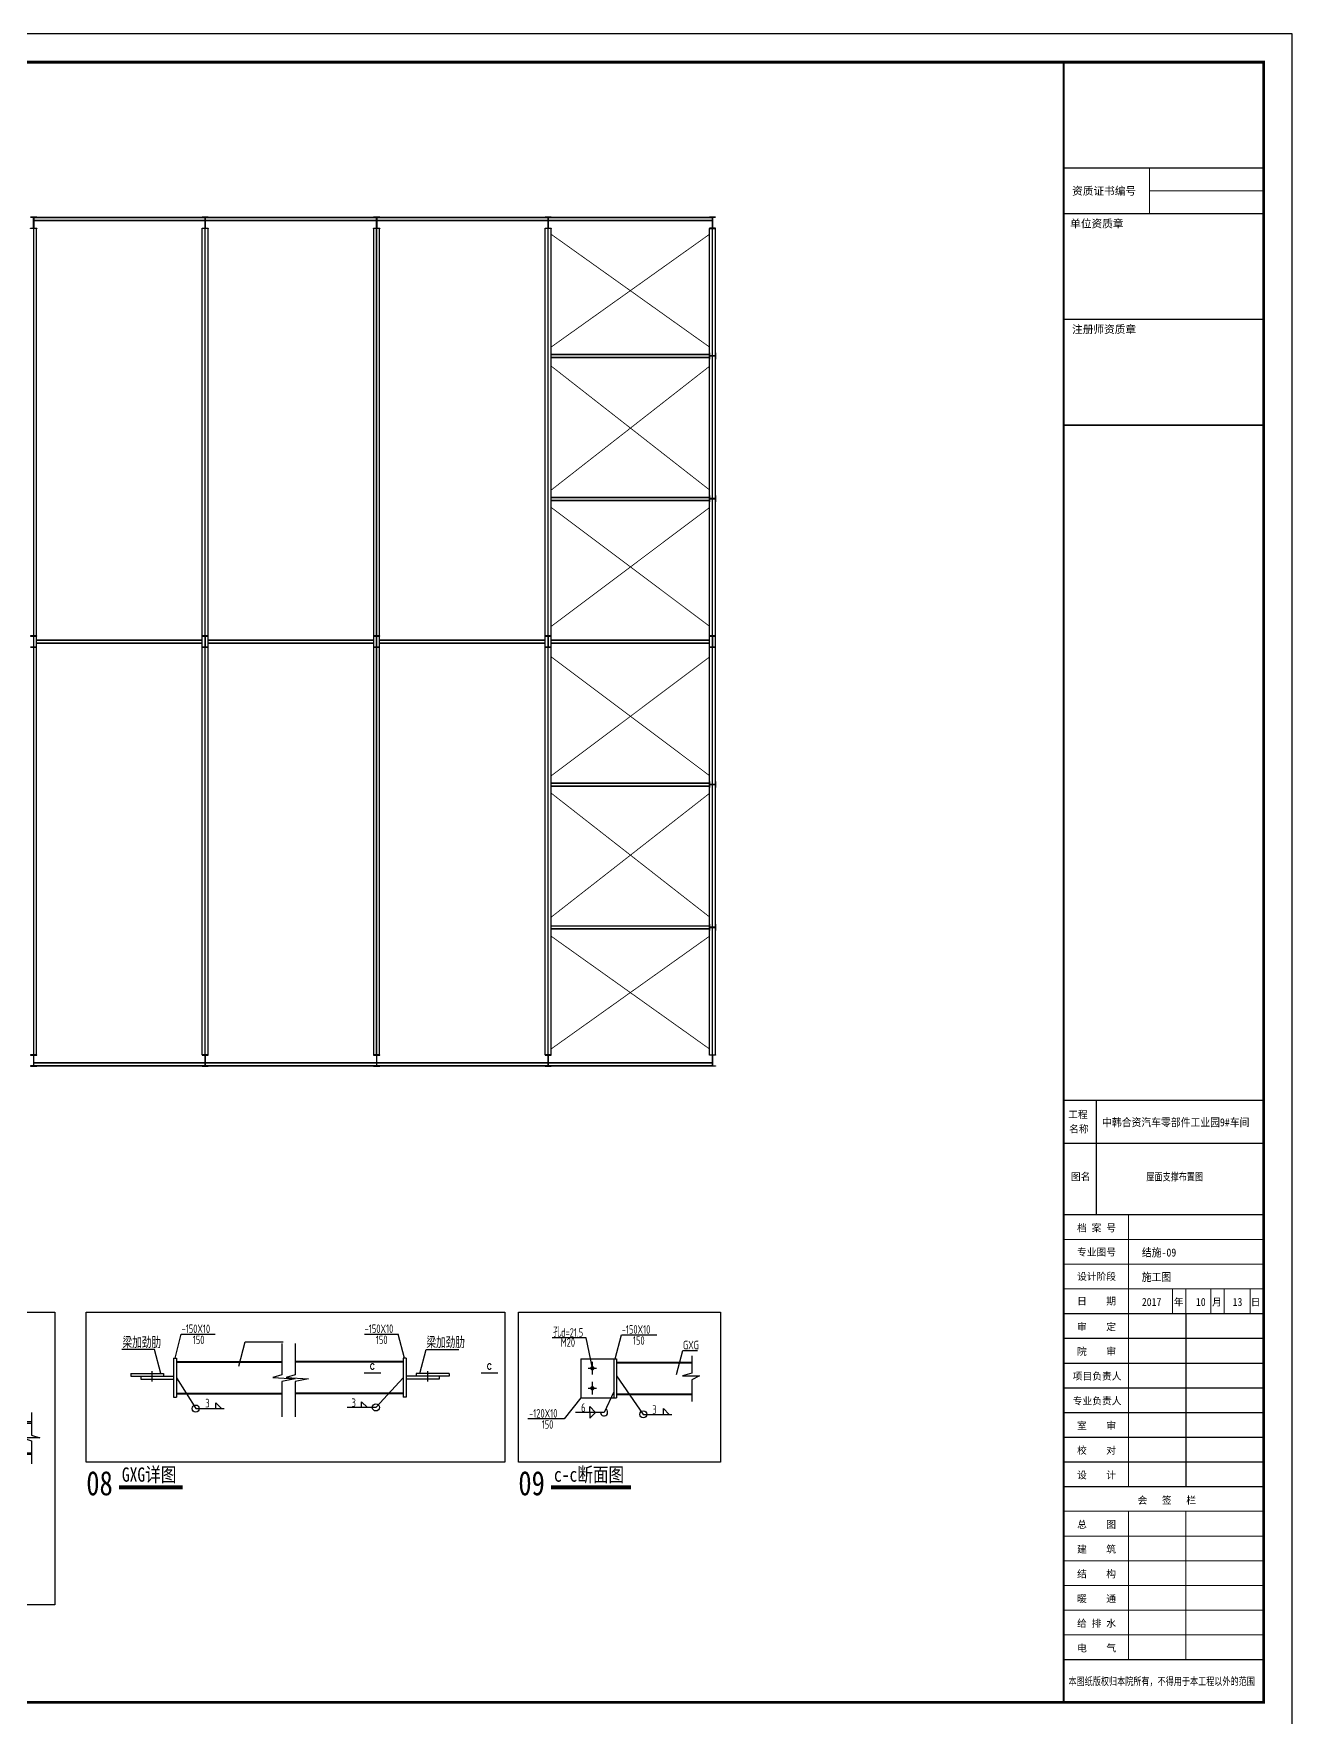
# Model space of a CAD drawing. Extents: x 3335981 to 3441081, y -1122115 to -866695.
# Drawn here: x 3397045 to 3441081, y -1002840 to -943915 of the extents above; entities that cross this region are included whole.
import ezdxf
from ezdxf.lldxf.tags import DXFTag

# ---------------------------------------------------------------- set-up
doc = ezdxf.new("R2010")
doc.units = 0
doc.header["$LTSCALE"] = 1000
doc.header["$MEASUREMENT"] = 0
doc.layers.get('0').update_dxf_attribs({"color": 2})
for name, color, linetype in [('DIM_SYMB', 3, 'Continuous'), ('E_WINDOW', 4, 'Continuous'), ('PUB_DIM', 3, 'Continuous'), ('PUB_TEXT', 7, 'Continuous'), ('PUB_TITLE', 4, 'Continuous'), ('中文', 2, 'Continuous'), ('剖断线', 253, 'Continuous'), ('尺寸线及数字', 253, 'Continuous'), ('层0', 7, 'Continuous'), ('层10', 253, 'Continuous'), ('层1003', 253, 'Continuous'), ('层1004', 253, 'Continuous'), ('层1005', 253, 'Continuous'), ('折断线', 7, 'Continuous'), ('钢筋标注', 253, 'Continuous'), ('附图框', 251, 'Continuous')]:
    doc.layers.add(name, color=color, linetype=linetype)
doc.layers.add('图签', color=130, linetype='Continuous', lineweight=20)
doc.styles.add('BIANHAO', font='SIMHEI.TTF', dxfattribs={"width": 0.8})
doc.styles.add('GBSTYLE', font='SIMPLEX.shx', dxfattribs={"width": 0.7, "bigfont": 'HZTXT.shx'})
doc.styles.add('TSSD', font='tssdeng.shx', dxfattribs={"width": 0.7, "height": 300, "bigfont": 'tssdchn.shx'})
doc.styles.add('TUMING', font='SimSun.ttf', dxfattribs={"width": 0.8, "height": 500})
doc.styles.add('图签字', font='SimSun.ttf', dxfattribs={"height": 250})
tags = doc.linetypes.add('DASH', pattern=[0.35, 0.25, -0.1]).pattern_tags.tags
tags[6:7] = [DXFTag(74, 4), DXFTag(75, 0), DXFTag(340, '0'), DXFTag(46, 1.0), DXFTag(50, 0.0), DXFTag(44, 0.0), DXFTag(45, 0.0)]
tags[4:5] = [DXFTag(74, 4), DXFTag(75, 0), DXFTag(340, '0'), DXFTag(46, 1.0), DXFTag(50, 0.0), DXFTag(44, 0.0), DXFTag(45, 0.0)]

# ---------------------------------------------------------------- blocks, each defined once
blk = doc.blocks.new('tq')
at = {"color": 4}
for p, q in [((3435159, -1158678), (3435159, -1162678)), ((3438297, -1166138), (3438297, -1172193)), ((3434022, -1167003), (3441022, -1167003)), ((3434022, -1167868), (3441022, -1167868)), ((3434022, -1168733), (3441022, -1168733)), ((3434022, -1169598), (3441022, -1169598)), ((3434022, -1170463), (3441022, -1170463)), ((3434022, -1171328), (3441022, -1171328))]:
    blk.add_line(p, q, dxfattribs=at)
at = {"color": 4, "const_width": 50}
blk.add_lwpolyline([(3441022, -1131344), (3434022, -1131344)], dxfattribs=at)
at = {"layer": '图签', "color": 4}
for p, q in [((3437020, -1126044), (3437020, -1127644)), ((3441022, -1126844), (3437020, -1126844)), ((3434022, -1163543), (3441022, -1163543)), ((3441022, -1164408), (3434022, -1164408)), ((3434022, -1165273), (3441022, -1165273)), ((3435791, -1165273), (3440546, -1165273)), ((3436291, -1166138), (3436291, -1165273)), ((3437831, -1165273), (3437831, -1166138)), ((3438297, -1165273), (3438297, -1166138)), ((3439176, -1165273), (3439176, -1166138)), ((3439642, -1165273), (3439642, -1166138)), ((3440546, -1165273), (3440546, -1166138)), ((3440546, -1165273), (3440546, -1166138)), ((3436291, -1172193), (3436291, -1166138)), ((3440546, -1166138), (3437949, -1166138)), ((3438297, -1166138), (3438297, -1172193)), ((3434022, -1172193), (3441022, -1172193)), ((3437949, -1172193), (3435791, -1172193)), ((3434022, -1173058), (3441022, -1173058)), ((3436291, -1178248), (3436291, -1173058)), ((3436291, -1173058), (3437949, -1173058)), ((3438297, -1173058), (3438297, -1178248)), ((3438297, -1173058), (3438297, -1178248)), ((3434022, -1173923), (3441022, -1173923)), ((3434022, -1174788), (3441022, -1174788)), ((3434022, -1175653), (3441022, -1175653)), ((3434022, -1176518), (3441022, -1176518)), ((3434022, -1177383), (3441022, -1177383)), ((3437949, -1178248), (3436291, -1178248))]:
    blk.add_line(p, q, dxfattribs=at)
at = {"layer": '图签'}
blk.add_line((3436291, -1166138), (3436291, -1162678), dxfattribs=at)
at = {"layer": '图签', "color": 4, "const_width": 80}
blk.add_lwpolyline([(3434022, -1122343), (3441022, -1122343), (3441022, -1179743), (3434022, -1179743), (3434022, -1122343)], close=True, dxfattribs=at)
at = {"layer": '图签', "color": 4, "const_width": 50}
for points in [[(3441022, -1126044), (3434022, -1126044)], [(3441022, -1127644), (3434022, -1127644)], [(3441022, -1135044), (3434022, -1135044)], [(3441022, -1158678), (3434022, -1158678)], [(3441022, -1160178), (3434022, -1160178)], [(3441022, -1162678), (3434022, -1162678)], [(3441022, -1166138), (3434022, -1166138)], [(3434022, -1172193), (3441022, -1172193)], [(3434022, -1172193), (3441022, -1172193)], [(3434022, -1178248), (3441022, -1178248)]]:
    blk.add_lwpolyline(points, dxfattribs=at)
at = {"linetype": 'Continuous', "style": '图签字'}
for s, height, p in [('资质证书编号', 273.4, (3434320, -1126984)), ('单位资质章', 273.4, (3434252, -1128128)), ('注册师资质章', 273.4, (3434318, -1131828)), ('工程', 250, (3434182, -1159295)), ('名称', 250, (3434214, -1159801)), ('图名', 250, (3434276, -1161467)), ('档 案 号', 250, (3434491, -1163264)), ('专业图号', 250, (3434491, -1164112)), ('设计阶段', 250, (3434491, -1164963)), ('日    期', 250, (3434491, -1165828)), ('年', 250, (3437877, -1165859)), ('月', 250, (3439217, -1165859)), ('日', 250, (3440567, -1165859)), ('审    定', 250, (3434491, -1166724)), ('院    审', 250, (3434491, -1167589)), ('项目负责人', 250, (3434340, -1168454)), ('专业负责人', 250, (3434340, -1169319)), ('室    审', 250, (3434491, -1170184)), ('校    对', 250, (3434491, -1171049)), ('设    计', 250, (3434491, -1171914)), ('会   签   栏', 250, (3436609, -1172795)), ('总    图', 250, (3434491, -1173644)), ('建    筑', 250, (3434491, -1174509)), ('结    构', 250, (3434491, -1175374)), ('暖    通', 250, (3434491, -1176239)), ('给 排 水', 250, (3434491, -1177104)), ('电    气', 250, (3434493, -1177969))]:
    blk.add_text(s, height=height, dxfattribs=at).set_placement(p)
at = {"color": 1, "linetype": 'Continuous', "style": '图签字', "width": 0.75}
blk.add_text('本图纸版权归本院所有，不得用于本工程以外的范围', height=270, dxfattribs=at).set_placement((3434190, -1179142))
at = {"layer": 'PUB_DIM', "color": 3, "linetype": 'ByBlock', "style": '图签字', "width": 0.9}
for s, p in [('中韩合资汽车零部件工业园9#车间', (3435366, -1159584)), ('施工图', (3436756, -1164998))]:
    blk.add_text(s, height=280, dxfattribs=at).set_placement(p)
at = {"layer": 'PUB_DIM', "color": 1, "linetype": 'ByBlock', "style": '图签字', "width": 0.9}
for s, p in [('2017', (3436756, -1165871)), ('10', (3438648, -1165871)), ('13', (3439932, -1165871))]:
    blk.add_text(s, height=280, dxfattribs=at).set_placement(p)
blk = doc.blocks.new('SC节点2')
for p, q in [((-3738, 2045), (-3520, 2886)), ((-3520, 2886), (-2335, 2886)), ((-1500, 1774), (-1283, 2615)), ((-1283, 2615), (44, 2615)), ((2887, 2886), (4072, 2886)), ((4289, 2045), (4072, 2886)), ((-4455, 2356), (-5599, 2356)), ((-4237, 1515), (-4455, 2356)), ((4832, 1515), (5049, 2356)), ((5049, 2356), (6194, 2356)), ((-5289, 1515), (-5289, 1415))]:
    blk.add_line(p, q)
at = {"layer": '剖断线', "const_width": 45}
for points in [[(3471, 1532), (2871, 1532)], [(7564, 1532), (6964, 1532)]]:
    blk.add_lwpolyline(points, dxfattribs=at)
at = {"layer": '层0', "color": 7}
for p, q in [((-3789, 2045), (-3689, 2045)), ((-3789, 2045), (-3789, 685)), ((-3689, 2045), (-3689, 685)), ((-3689, 1935), (0, 1935)), ((4249, 1935), (469, 1935)), ((4349, 2045), (4249, 2045)), ((4249, 2045), (4249, 685)), ((4349, 2045), (4349, 685)), ((-5289, 1515), (-4139, 1515)), ((-5289, 1415), (-3789, 1415)), ((-4939, 1415), (-4939, 1315)), ((-4939, 1315), (-3789, 1315)), ((-4139, 1515), (-4139, 1415)), ((5849, 1415), (4349, 1415)), ((5499, 1315), (4349, 1315)), ((5849, 1515), (4699, 1515)), ((4699, 1515), (4699, 1415)), ((5499, 1415), (5499, 1315)), ((5849, 1515), (5849, 1415)), ((-3789, 685), (-3689, 685)), ((-3689, 795), (0, 795)), ((4249, 795), (469, 795)), ((4349, 685), (4249, 685))]:
    blk.add_line(p, q, dxfattribs=at)
at = {"layer": '层0', "color": 7, "const_width": 45}
for points in [[(-4539, 1595), (-4539, 1225)], [(5099, 1595), (5099, 1225)]]:
    blk.add_lwpolyline(points, dxfattribs=at)
at = {"layer": '层1003'}
for p, q in [((-3689, 1365), (-3015, 283)), ((4249, 1365), (3291, 325)), ((-3015, 283), (-2014, 283)), ((-2315, 283), (-2315, 483)), ((-2315, 483), (-2115, 283)), ((3291, 325), (2291, 325)), ((2791, 325), (2791, 525)), ((2991, 325), (2791, 525))]:
    blk.add_line(p, q, dxfattribs=at)
for centre in [(-3015, 283), (3291, 325)]:
    blk.add_circle(centre, 125, dxfattribs=at)
for points in [[(-3689, 1365), (-3649, 1273), (-3623, 1288)], [(4249, 1365), (4170, 1302), (4192, 1282)]]:
    blk.add_solid(points, dxfattribs=at)
at = {"layer": '层1004', "linetype": 'DASH', "ltscale": 2}
for p, q in [((-3689, 1905), (0, 1905)), ((4249, 1905), (469, 1905)), ((-3689, 825), (0, 825)), ((4249, 825), (469, 825))]:
    blk.add_line(p, q, dxfattribs=at)
at = {"layer": '层1004'}
for points, const_width in [([(-3738, 2045, 1), (-3739, 2045, 1), (-3738, 2045, 1)], 1.02), ([(4249, 1935, 1), (4249, 1935, 1), (4249, 1935, 1)], 0.0208), ([(4299, 2045, 1), (4298, 2045, 1), (4299, 2045, 1)], 0.896)]:
    blk.add_lwpolyline(points, format="xyb", dxfattribs=dict(at, const_width=const_width))
blk.add_lwpolyline([(-3689, 1935, 1), (-3689, 1935, 1), (-3689, 1935, 1)], format="xyb", dxfattribs=at)
at = {"layer": '折断线'}
for points in [[(0, 2560), (0, 1470), (-321, 1376), (469, 1329), (0, 1238), (0, 0)], [(466, 2560), (466, 1470), (146, 1376), (936, 1329), (466, 1238), (466, 0)]]:
    blk.add_lwpolyline(points, dxfattribs=at)
at = {"ltscale": 50, "style": 'GBSTYLE', "width": 0.8}
for p in [(3071, 1657, 0), (7164, 1657, 0)]:
    blk.add_text('c', height=300, dxfattribs=at).set_placement(p)
at = {"layer": '钢筋标注', "style": 'TSSD', "width": 0.7}
for s, height, p in [('-150X10', 300, (-3510, 2928)), ('-150X10', 300, (2897, 2928)), ('梁加劲肋', 400, (-5572, 2398)), ('150', 300, (-3118, 2541)), ('150', 300, (3289, 2541)), ('梁加劲肋', 400, (5059, 2398)), ('3', 300, (-2677, 325)), ('3', 300, (2439, 342))]:
    blk.add_text(s, height=height, dxfattribs=at).set_placement(p)
blk = doc.blocks.new('SC节点3')
for p, q in [((426, 2743), (643, 3584)), ((643, 3584), (1881, 3584)), ((-374, 2419), (-592, 3479)), ((2571, 2197), (2788, 3038)), ((2788, 3038), (3301, 3038)), ((-776, 1383), (-1365, 647)), ((-1365, 647), (-2629, 647))]:
    blk.add_line(p, q)
at = {"layer": '层0', "color": 7}
for p, q in [((-776, 2743), (-776, 1383)), ((-775, 2744), (374, 2744)), ((374, 2744), (474, 2744)), ((374, 2744), (374, 1384)), ((474, 2744), (474, 1384)), ((474, 2634), (3106, 2634)), ((-775, 1384), (374, 1384)), ((374, 1384), (474, 1384)), ((474, 1494), (3106, 1494))]:
    blk.add_line(p, q, dxfattribs=at)
at = {"layer": '层10'}
for p, q in [((-524, 2419), (-224, 2419)), ((-449, 2419), (-299, 2419)), ((-374, 2194), (-374, 2644)), ((-374, 2307), (-374, 2532)), ((-374, 1494), (-374, 1944)), ((-374, 1607), (-374, 1832)), ((-524, 1719), (-224, 1719)), ((-449, 1719), (-299, 1719))]:
    blk.add_line(p, q, dxfattribs=at)
at = {"layer": '层10', "const_width": 75}
for points in [[(-337, 2419, 1), (-412, 2419, 1), (-337, 2419, 1)], [(-337, 1719, 1), (-412, 1719, 1), (-337, 1719, 1)]]:
    blk.add_lwpolyline(points, format="xyb", dxfattribs=at)
at = {"layer": '层1003'}
for p, q in [((474, 2150), (1409, 805)), ((374, 1594), (36, 874)), ((36, 874), (-964, 874)), ((-464, 874), (-464, 1074)), ((-264, 874), (-464, 1074)), ((-464, 874), (-464, 674)), ((-264, 874), (-464, 674)), ((1409, 805), (2409, 805)), ((2109, 805), (2109, 1005)), ((2109, 1005), (2309, 805))]:
    blk.add_line(p, q, dxfattribs=at)
blk.add_circle((1409, 805), 125, dxfattribs=at)
blk.add_arc((36, 874), 125, 179.47659, 54.72286, dxfattribs=at)
for points in [[(474, 2150), (519, 2059), (544, 2076)], [(374, 1594), (321, 1521), (345, 1503)]]:
    blk.add_solid(points, dxfattribs=at)
at = {"layer": '层1004', "linetype": 'DASH', "ltscale": 2}
for p, q in [((474, 2604), (3106, 2604)), ((474, 1524), (3106, 1524))]:
    blk.add_line(p, q, dxfattribs=at)
at = {"layer": '层1004'}
for points, const_width in [([(424, 2656, 1), (423, 2656, 1), (424, 2656, 1)], 1), ([(-595, 1572, 1), (-596, 1572, 1), (-595, 1572, 1)], 0.896)]:
    blk.add_lwpolyline(points, format="xyb", dxfattribs=dict(at, const_width=const_width))
blk.add_lwpolyline([(474, 2634, 1), (474, 2634, 1), (474, 2634, 1)], format="xyb", dxfattribs=at)
at = {"layer": '层1005', "const_width": 0.0417}
blk.add_lwpolyline([(-374, 2419, 1), (-374, 2419, 1), (-374, 2419, 1)], format="xyb", dxfattribs=at)
at = {"layer": '折断线'}
blk.add_lwpolyline([(3106, 2856), (3106, 2245), (2785, 2151), (3379, 2152), (3106, 2013), (3106, 1250)], dxfattribs=at)
at = {"layer": '钢筋标注'}
blk.add_line((-592, 3479), (-1785, 3479), dxfattribs=at)
at = {"layer": '钢筋标注', "style": 'TSSD', "width": 0.7}
for s, p in [('孔d=21.5', (-1744, 3521)), ('-150X10', (653, 3626)), ('150', (1045, 3239)), ('M20', (-1481, 3169)), ('GXG', (2798, 3080)), ('6', (-767, 892)), ('-120X10', (-2588, 689)), ('150', (-2148, 301)), ('3', (1724, 823))]:
    blk.add_text(s, height=300, dxfattribs=at).set_placement(p)
blk = doc.blocks.new('SC节点5')
for p, q in [((-825, 6462), (-2034, 6462)), ((-231, 5205), (-825, 6462)), ((2176, 4227), (2449, 4747)), ((2449, 4747), (3006, 4747)), ((-792, 2116), (-1620, 1245)), ((787, 2116), (1447, 1245)), ((-1620, 1245), (-2197, 1245)), ((1447, 1245), (2023, 1245))]:
    blk.add_line(p, q)
at = {"linetype": 'ByBlock', "ltscale": 0.01}
for p, q in [((-870, 5115), (-870, 5205)), ((870, 5115), (870, 5205))]:
    blk.add_line(p, q, dxfattribs=at)
at = {"layer": '中文'}
for p, q in [((870, 5205), (-870, 5205)), ((870, 5205), (-870, 5205)), ((870, 5115), (-870, 5115)), ((-870, 5115), (-870, 1835)), ((870, 5115), (-870, 5115)), ((-30, 4865), (-280, 5115)), ((-30, 4865), (-280, 5115)), ((-30, 5115), (-30, 1835)), ((-30, 5115), (-30, 1835)), ((30, 5115), (30, 1835)), ((280, 5115), (30, 4865)), ((30, 5115), (30, 1835)), ((280, 5115), (30, 4865)), ((870, 4625), (870, 5115)), ((1099, 4445), (3719, 4445)), ((1099, 4445), (3719, 4445)), ((870, 3125), (870, 1835)), ((870, 3125), (870, 1835)), ((1099, 3305), (3719, 3305)), ((1099, 3305), (3719, 3305)), ((-870, 1745), (-870, 1835)), ((870, 1835), (-870, 1835)), ((-870, 1745), (-870, 1835)), ((870, 1835), (-870, 1835)), ((-30, 2085), (-280, 1835)), ((-30, 2085), (-280, 1835)), ((30, 2085), (280, 1835)), ((30, 2085), (280, 1835)), ((870, 1835), (870, 1745)), ((870, 1835), (870, 1745)), ((870, 1745), (-870, 1745)), ((870, 1745), (-870, 1745))]:
    blk.add_line(p, q, dxfattribs=at)
at = {"layer": '尺寸线及数字'}
blk.add_line((-870, -100), (-870, 923), dxfattribs=at)
blk.add_line((-870, -100), (-870, 923), dxfattribs=at)
at = {"layer": '层10'}
for p, q in [((99, 3125), (99, 4625)), ((1099, 4625), (99, 4625)), ((99, 3125), (99, 4625)), ((1099, 4625), (99, 4625)), ((649, 4275), (349, 4275)), ((649, 4275), (349, 4275)), ((499, 4050), (499, 4500)), ((499, 4050), (499, 4500)), ((999, 3125), (999, 4625)), ((999, 3125), (999, 4625)), ((1099, 3125), (1099, 4625)), ((1099, 3125), (1099, 4625)), ((499, 3250), (499, 3700)), ((499, 3250), (499, 3700)), ((1099, 3125), (99, 3125)), ((1099, 3125), (99, 3125)), ((649, 3475), (349, 3475)), ((649, 3475), (349, 3475))]:
    blk.add_line(p, q, dxfattribs=at)
at = {"layer": '层10', "color": 7}
for p, q in [((499, 4275), (321, 4275)), ((499, 4275), (321, 4275)), ((499, 4075), (499, 4475)), ((499, 4075), (499, 4475)), ((499, 4275), (703, 4275)), ((499, 4275), (703, 4275))]:
    blk.add_line(p, q, dxfattribs=at)
at = {"layer": '层10', "const_width": 100}
for points in [[(549, 4275, 1), (449, 4275, 1), (549, 4275, 1)], [(549, 4275, 1), (449, 4275, 1), (549, 4275, 1)], [(549, 3475, 1), (449, 3475, 1), (549, 3475, 1)], [(549, 3475, 1), (449, 3475, 1), (549, 3475, 1)]]:
    blk.add_lwpolyline(points, format="xyb", dxfattribs=at)
at = {"layer": '层1003'}
for p, q in [((-1149, 5992), (-2149, 5992)), ((-1149, 5992), (-2149, 5992)), ((-1849, 6192), (-2049, 5992)), ((-1849, 6192), (-2049, 5992)), ((-1849, 5792), (-2049, 5992)), ((-1849, 5792), (-2049, 5992)), ((-1849, 5992), (-1849, 6192)), ((-1849, 5992), (-1849, 6192)), ((-1849, 5992), (-1849, 5792)), ((-1849, 5992), (-1849, 5792)), ((-564, 5115), (-1149, 5992)), ((-564, 5115), (-1149, 5992)), ((550, 5115), (1261, 6038)), ((550, 5115), (1261, 6038)), ((1261, 6038), (2262, 6038)), ((1261, 6038), (2262, 6038)), ((1561, 6038), (1761, 6238)), ((1561, 6038), (1761, 6238)), ((1561, 6038), (1761, 5838)), ((1561, 6038), (1761, 5838)), ((1761, 6038), (1761, 6238)), ((1761, 6038), (1761, 6238)), ((1761, 6038), (1761, 5838)), ((1761, 6038), (1761, 5838)), ((1099, 4445), (1916, 5625)), ((1099, 4445), (1916, 5625)), ((1916, 5625), (2916, 5625)), ((1916, 5625), (2916, 5625)), ((2216, 5625), (2416, 5825)), ((2216, 5625), (2416, 5825)), ((2416, 5625), (2416, 5825)), ((2416, 5625), (2416, 5825)), ((-30, 2733), (-1849, 644)), ((-30, 2733), (-1849, 644)), ((30, 2698), (1686, 426)), ((30, 2698), (1686, 426)), ((-506, 1835), (-1838, 36)), ((-506, 1835), (-1838, 35)), ((492, 1835), (1652, -79)), ((492, 1835), (1652, -79)), ((-1849, 644), (-2849, 644)), ((-1849, 644), (-2849, 644)), ((-2549, 844), (-2749, 644)), ((-2549, 844), (-2749, 644)), ((-2549, 444), (-2749, 644)), ((-2549, 444), (-2749, 644)), ((-2549, 644), (-2549, 844)), ((-2549, 644), (-2549, 844)), ((-2549, 644), (-2549, 444)), ((-2549, 644), (-2549, 444)), ((2080, 426), (2280, 626)), ((2080, 426), (2280, 626)), ((2280, 426), (2280, 626)), ((2280, 426), (2280, 626)), ((-1838, 36), (-2838, 36)), ((-1838, 35), (-2838, 35)), ((-2538, 236), (-2738, 36)), ((-2538, 236), (-2738, 35)), ((-2538, -164), (-2738, 36)), ((-2538, -165), (-2738, 35)), ((-2538, 36), (-2538, 236)), ((-2538, 35), (-2538, 236)), ((-2538, 36), (-2538, -164)), ((-2538, 35), (-2538, -165)), ((1686, 426), (2821, 426)), ((1686, 426), (2821, 426)), ((2045, -79), (2245, 121)), ((2045, -79), (2245, 121)), ((2080, 426), (2280, 226)), ((2080, 426), (2280, 226)), ((2245, -79), (2245, 121)), ((2245, -79), (2245, 121)), ((2280, 426), (2280, 226)), ((2280, 426), (2280, 226)), ((1652, -79), (2652, -79)), ((1652, -79), (2825, -79)), ((2045, -79), (2245, -279)), ((2045, -79), (2245, -279)), ((2245, -79), (2245, -279)), ((2245, -79), (2245, -279))]:
    blk.add_line(p, q, dxfattribs=at)
for centre in [(-1149, 5992), (-1149, 5992), (1261, 6038), (1261, 6038), (1916, 5625), (1916, 5625), (-1838, 36), (-1838, 35), (1652, -79), (1652, -79)]:
    blk.add_circle(centre, 125, dxfattribs=at)
for centre, start, end in [((-1849, 644), 179.90907, 48.96071), ((-1849, 644), 179.90132, 48.99193), ((1686, 426), 126.17236, 0), ((1686, 426), 126.175, 0)]:
    blk.add_arc(centre, 125, start, end, dxfattribs=at)
for points in [[(-564, 5115), (-632, 5190), (-607, 5207)], [(-564, 5115), (-632, 5190), (-607, 5207)], [(550, 5115), (599, 5204), (623, 5185)], [(550, 5115), (599, 5204), (623, 5185)], [(1099, 4445), (1143, 4536), (1168, 4519)], [(1099, 4445), (1143, 4536), (1168, 4519)], [(-30, 2733), (-85, 2648), (-107, 2667)], [(-30, 2733), (-85, 2648), (-107, 2667)], [(30, 2698), (101, 2626), (77, 2609)], [(30, 2698), (101, 2626), (77, 2609)], [(-506, 1835), (-554, 1746), (-578, 1764)], [(-506, 1835), (-554, 1746), (-578, 1764)], [(492, 1835), (557, 1758), (531, 1742)], [(492, 1835), (557, 1758), (531, 1742)]]:
    blk.add_solid(points, dxfattribs=at)
at = {"layer": '层1004', "linetype": 'DASH'}
for p, q in [((1099, 4395), (3719, 4395)), ((1099, 3355), (3719, 3355))]:
    blk.add_line(p, q, dxfattribs=at)
at = {"layer": '折断线'}
blk.add_lwpolyline([(3719, 4760), (3719, 3975), (4019, 3875), (3419, 3875), (3719, 3775), (3719, 2970)], dxfattribs=at)
blk.add_lwpolyline([(3719, 4760), (3719, 3975), (4019, 3875), (3419, 3875), (3719, 3775), (3719, 2970)], dxfattribs=at)
at = {"layer": '钢筋标注', "style": 'TSSD', "width": 0.7}
for s, height, p in [('钢架斜梁', 400, (-2016, 6504)), ('5', 300, (-1579, 6082)), ('5', 300, (2032, 6128)), ('3', 300, (2686, 5715)), ('GXG', 300, (2512, 4789)), ('-8', 300, (-2006, 1287)), ('-8', 300, (1509, 1287)), ('5', 300, (-2279, 734)), ('5', 300, (2550, 469)), ('5', 300, (-2268, 126)), ('5', 300, (2515, -36))]:
    blk.add_text(s, height=height, dxfattribs=at).set_placement(p)

msp = doc.modelspace()

# ---------------------------------------------------------------- linework, layer by layer
for points in [[(3397155, -950722), (3397155, -950732), (3396935, -950732), (3396935, -950722), (3397042, -950722), (3397042, -950342), (3396935, -950342), (3396935, -950332), (3397155, -950332), (3397155, -950342), (3397048, -950342), (3397048, -950722)], [(3403155, -950722), (3403155, -950732), (3402935, -950732), (3402935, -950722), (3403042, -950722), (3403042, -950342), (3402935, -950342), (3402935, -950332), (3403155, -950332), (3403155, -950342), (3403048, -950342), (3403048, -950722)], [(3409155, -950722), (3409155, -950732), (3408935, -950732), (3408935, -950722), (3409042, -950722), (3409042, -950342), (3408935, -950342), (3408935, -950332), (3409155, -950332), (3409155, -950342), (3409048, -950342), (3409048, -950722)], [(3415155, -950722), (3415155, -950732), (3414935, -950732), (3414935, -950722), (3415042, -950722), (3415042, -950342), (3414935, -950342), (3414935, -950332), (3415155, -950332), (3415155, -950342), (3415048, -950342), (3415048, -950722)], [(3420685, -950722), (3420685, -950732), (3420905, -950732), (3420905, -950722), (3420798, -950722), (3420798, -950342), (3420905, -950342), (3420905, -950332), (3420685, -950332), (3420685, -950342), (3420792, -950342), (3420792, -950722)], [(3420695, -955082), (3420685, -955082), (3420685, -955302), (3420695, -955302), (3420695, -955195), (3420895, -955195), (3420895, -955302), (3420905, -955302), (3420905, -955082), (3420895, -955082), (3420895, -955189), (3420695, -955189)], [(3420695, -960082), (3420685, -960082), (3420685, -960302), (3420695, -960302), (3420695, -960195), (3420895, -960195), (3420895, -960302), (3420905, -960302), (3420905, -960082), (3420895, -960082), (3420895, -960189), (3420695, -960189)], [(3397155, -965002), (3397155, -964992), (3396935, -964992), (3396935, -965002), (3397042, -965002), (3397042, -965382), (3396935, -965382), (3396935, -965392), (3397155, -965392), (3397155, -965382), (3397048, -965382), (3397048, -965002)], [(3403155, -965002), (3403155, -964992), (3402935, -964992), (3402935, -965002), (3403042, -965002), (3403042, -965382), (3402935, -965382), (3402935, -965392), (3403155, -965392), (3403155, -965382), (3403048, -965382), (3403048, -965002)], [(3409155, -965002), (3409155, -964992), (3408935, -964992), (3408935, -965002), (3409042, -965002), (3409042, -965382), (3408935, -965382), (3408935, -965392), (3409155, -965392), (3409155, -965382), (3409048, -965382), (3409048, -965002)], [(3415155, -965002), (3415155, -964992), (3414935, -964992), (3414935, -965002), (3415042, -965002), (3415042, -965382), (3414935, -965382), (3414935, -965392), (3415155, -965392), (3415155, -965382), (3415048, -965382), (3415048, -965002)], [(3420905, -965002), (3420905, -964992), (3420685, -964992), (3420685, -965002), (3420792, -965002), (3420792, -965382), (3420685, -965382), (3420685, -965392), (3420905, -965392), (3420905, -965382), (3420798, -965382), (3420798, -965002)], [(3420695, -970082), (3420685, -970082), (3420685, -970302), (3420695, -970302), (3420695, -970195), (3420895, -970195), (3420895, -970302), (3420905, -970302), (3420905, -970082), (3420895, -970082), (3420895, -970189), (3420695, -970189)], [(3420695, -975082), (3420685, -975082), (3420685, -975302), (3420695, -975302), (3420695, -975195), (3420895, -975195), (3420895, -975302), (3420905, -975302), (3420905, -975082), (3420895, -975082), (3420895, -975189), (3420695, -975189)], [(3397155, -979662), (3397155, -979652), (3396935, -979652), (3396935, -979662), (3397042, -979662), (3397042, -980042), (3396935, -980042), (3396935, -980052), (3397155, -980052), (3397155, -980042), (3397048, -980042), (3397048, -979662)], [(3403155, -979662), (3403155, -979652), (3402935, -979652), (3402935, -979662), (3403042, -979662), (3403042, -980042), (3402935, -980042), (3402935, -980052), (3403155, -980052), (3403155, -980042), (3403048, -980042), (3403048, -979662)], [(3409155, -979662), (3409155, -979652), (3408935, -979652), (3408935, -979662), (3409042, -979662), (3409042, -980042), (3408935, -980042), (3408935, -980052), (3409155, -980052), (3409155, -980042), (3409048, -980042), (3409048, -979662)], [(3415155, -979662), (3415155, -979652), (3414935, -979652), (3414935, -979662), (3415042, -979662), (3415042, -980042), (3414935, -980042), (3414935, -980052), (3415155, -980052), (3415155, -980042), (3415048, -980042), (3415048, -979662)], [(3420685, -979662), (3420685, -979652), (3420905, -979652), (3420905, -979662), (3420798, -979662), (3420798, -980042), (3420905, -980042), (3420905, -980052), (3420685, -980052), (3420685, -980042), (3420792, -980042), (3420792, -979662)]]:
    msp.add_lwpolyline(points, close=True)
at = {"linetype": 'ByBlock', "ltscale": 0.01, "const_width": 30}
for points in [[(3415145, -950932), (3420695, -954886)], [(3420695, -950932), (3415145, -954886)], [(3415155, -955552), (3420695, -959886)], [(3420695, -955552), (3415155, -959886)], [(3415155, -964657), (3420695, -960498)], [(3420695, -964657), (3415155, -960498)], [(3415155, -965727), (3420695, -969886)], [(3420695, -965727), (3415155, -969886)], [(3415155, -974832), (3420695, -970498)], [(3420695, -974832), (3415155, -970498)], [(3415145, -979452), (3420695, -975498)], [(3420695, -979452), (3415145, -975498)]]:
    msp.add_lwpolyline(points, dxfattribs=at)
at = {"layer": 'DIM_SYMB', "color": 3, "const_width": 143}
for points in [[(3400029, -994791), (3402254, -994791)], [(3415147, -994791), (3417945, -994791)]]:
    msp.add_lwpolyline(points, dxfattribs=at)
at = {"layer": 'E_WINDOW', "linetype": 'DASH'}
for p, q in [((3397048, -950352), (3403042, -950352)), ((3397048, -950446), (3403042, -950446)), ((3403048, -950352), (3409042, -950352)), ((3403048, -950446), (3409042, -950446)), ((3409048, -950352), (3415042, -950352)), ((3409048, -950446), (3415042, -950446)), ((3415048, -950352), (3420792, -950352)), ((3415048, -950446), (3420792, -950446)), ((3397050, -979652), (3397050, -950732)), ((3403040, -979652), (3403040, -950732)), ((3403050, -979652), (3403050, -950732)), ((3409040, -979652), (3409040, -950732)), ((3409050, -979652), (3409050, -950732)), ((3415040, -979652), (3415040, -950732)), ((3415050, -979652), (3415050, -950732)), ((3420790, -979652), (3420790, -950732)), ((3420800, -979652), (3420800, -950732)), ((3415145, -955144), (3420695, -955144)), ((3415145, -955238), (3420695, -955238)), ((3415145, -960144), (3420695, -960144)), ((3415145, -960238), (3420695, -960238)), ((3397145, -965144), (3402945, -965144)), ((3403145, -965144), (3408945, -965144)), ((3409145, -965144), (3414945, -965144)), ((3415145, -965144), (3420695, -965144)), ((3397145, -965238), (3402945, -965238)), ((3403145, -965238), (3408945, -965238)), ((3409145, -965238), (3414945, -965238)), ((3415145, -965238), (3420695, -965238)), ((3415145, -970144), (3420695, -970144)), ((3415145, -970238), (3420695, -970238)), ((3415145, -975144), (3420695, -975144)), ((3415145, -975238), (3420695, -975238)), ((3397048, -979938), (3403042, -979938)), ((3397048, -980032), (3403042, -980032)), ((3403048, -979938), (3409042, -979938)), ((3403048, -980032), (3409042, -980032)), ((3409048, -979938), (3415042, -979938)), ((3409048, -980032), (3415042, -980032)), ((3415048, -979938), (3420792, -979938)), ((3415048, -980032), (3420792, -980032))]:
    msp.add_line(p, q, dxfattribs=at)
at = {"layer": 'E_WINDOW', "linetype": 'ByBlock'}
for p, q in [((3397048, -950456), (3403042, -950456)), ((3397155, -950342), (3402935, -950342)), ((3403048, -950456), (3409042, -950456)), ((3403155, -950342), (3408935, -950342)), ((3409048, -950456), (3415042, -950456)), ((3409155, -950342), (3414935, -950342)), ((3415048, -950342), (3420792, -950342)), ((3415048, -950456), (3420792, -950456)), ((3397145, -979652), (3397145, -950732)), ((3402945, -979652), (3402945, -950732)), ((3403145, -979652), (3403145, -950732)), ((3408945, -979652), (3408945, -950732)), ((3409145, -979652), (3409145, -950732)), ((3414945, -979652), (3414945, -950732)), ((3415145, -979652), (3415145, -950732)), ((3420695, -979652), (3420695, -950732)), ((3420895, -979652), (3420895, -950732)), ((3415145, -955134), (3420695, -955134)), ((3415145, -955248), (3420695, -955248)), ((3415145, -960134), (3420695, -960134)), ((3415145, -960248), (3420695, -960248)), ((3397145, -965134), (3402945, -965134)), ((3403145, -965134), (3408945, -965134)), ((3409145, -965134), (3414945, -965134)), ((3415145, -965134), (3420695, -965134)), ((3397145, -965248), (3402945, -965248)), ((3403145, -965248), (3408945, -965248)), ((3409145, -965248), (3414945, -965248)), ((3415145, -965248), (3420695, -965248)), ((3415145, -970134), (3420695, -970134)), ((3415145, -970248), (3420695, -970248)), ((3415145, -975134), (3420695, -975134)), ((3415145, -975248), (3420695, -975248)), ((3397048, -979928), (3403042, -979928)), ((3397155, -980042), (3402935, -980042)), ((3403048, -979928), (3409042, -979928)), ((3403155, -980042), (3408935, -980042)), ((3409048, -979928), (3415042, -979928)), ((3409155, -980042), (3414935, -980042)), ((3415048, -979928), (3420792, -979928)), ((3415048, -980042), (3420792, -980042))]:
    msp.add_line(p, q, dxfattribs=at)
at = {"layer": 'PUB_TITLE', "linetype": 'ByBlock'}
msp.add_lwpolyline([(3335981, -1003315), (3441081, -1003315), (3441081, -943915), (3335981, -943915)], close=True, dxfattribs=at)
at = {"layer": 'PUB_TITLE', "linetype": 'ByBlock', "const_width": 100}
msp.add_lwpolyline([(3338481, -1002315), (3440081, -1002315), (3440081, -944915), (3338481, -944915)], close=True, dxfattribs=at)
at = {"layer": '附图框'}
for points in [[(3389757, -988657), (3397780, -988657), (3397780, -998902), (3389757, -998902)], [(3398884, -988657), (3413525, -988657), (3413525, -993905), (3398884, -993905)], [(3414002, -988657), (3421073, -988657), (3421073, -993905), (3414002, -993905)]]:
    msp.add_lwpolyline(points, close=True, dxfattribs=at)

# ---------------------------------------------------------------- block references
at = {"linetype": 'ByBlock'}
msp.add_blockref('tq', (-941, 177428), dxfattribs=at)
for name, p in [('SC节点2', (3405728, -992319)), ('SC节点3', (3416966, -993041, 0)), ('SC节点5', (3393247, -996935, 0))]:
    msp.add_blockref(name, p)

# ---------------------------------------------------------------- texts
at = {"color": 1, "linetype": 'Continuous', "style": '图签字', "width": 0.75}
msp.add_text('屋面支撑布置图', height=270, dxfattribs=at).set_placement((3435974, -984055))
at = {"layer": 'DIM_SYMB', "color": 7, "style": 'TUMING', "width": 0.8}
for s, p in [('GXG详图', (3400131, -994593)), ('c-c断面图', (3415249, -994593))]:
    msp.add_text(s, height=499.7, dxfattribs=at).set_placement(p)
at = {"layer": 'PUB_DIM', "color": 1, "linetype": 'ByBlock', "style": '图签字', "width": 0.9}
msp.add_text('结施-09', height=280, dxfattribs=at).set_placement((3435818, -986712))
at = {"layer": 'PUB_TEXT', "style": 'BIANHAO', "width": 0.8}
for s, p in [('08', (3398887, -995070)), ('09', (3414004, -995070))]:
    msp.add_text(s, height=849.4, dxfattribs=at).set_placement(p)

doc.saveas('drawing.dxf')
